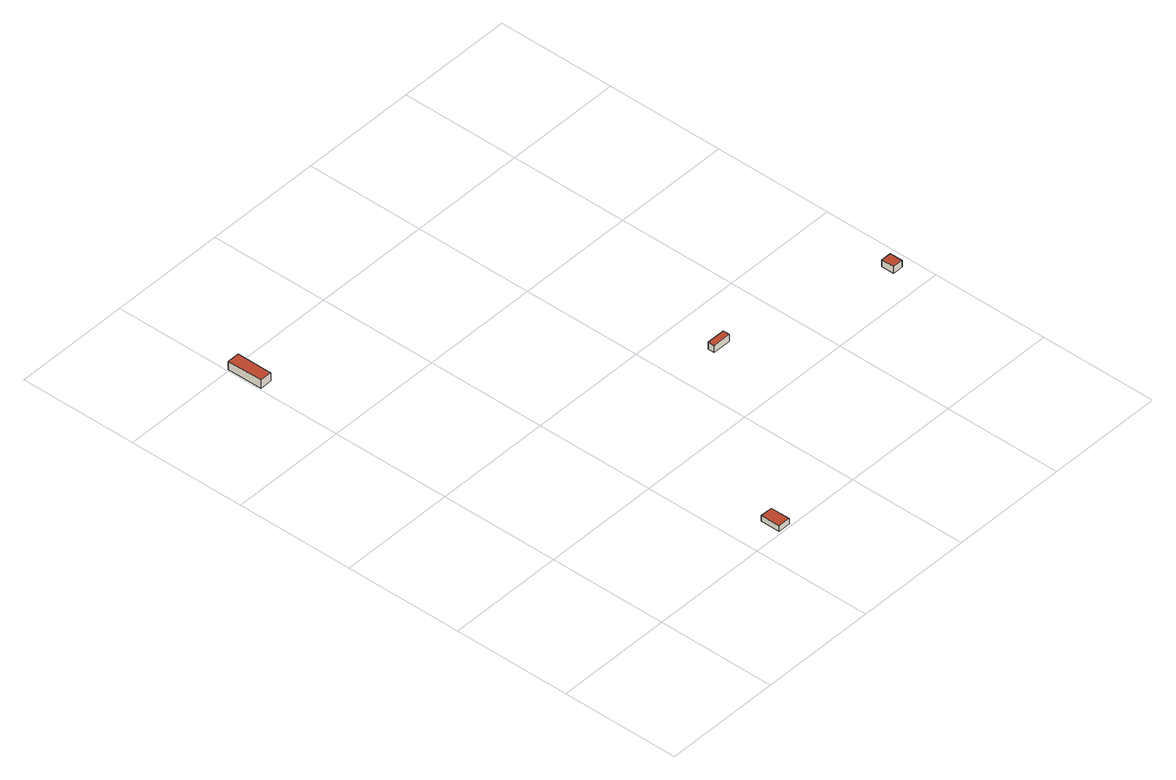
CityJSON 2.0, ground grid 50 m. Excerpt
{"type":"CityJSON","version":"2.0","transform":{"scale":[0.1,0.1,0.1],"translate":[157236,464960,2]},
"CityObjects":{
"building1":{"type":"Building","attributes":{"b3_dak_type":"horizontal","b3_extrusie":"standard","b3_h_dak_50p":6.67,"b3_h_dak_70p":6.69,"b3_h_dak_max":6.74,"b3_h_dak_min":6.62,"b3_h_maaiveld":3,"b3_is_glas_dak":false,"b3_kas_warenhuis":false,"b3_kwaliteitsindicator":true,"b3_mutatie_ahn3_ahn4":false,"b3_mutatie_ahn4_ahn5":false,"b3_n_nok":0,"b3_n_vlakken":1,"b3_opp_buitenmuur":147.78,"b3_opp_dak_plat":76.04,"b3_opp_dak_schuin":0,"b3_opp_grond":76.03,"b3_opp_scheidingsmuur":0,"b3_rmse_lod12":0.034,"b3_rmse_lod13":0.034,"b3_rmse_lod22":0.0185,"b3_t_run":71,"b3_val3dity_lod12":"[]","b3_val3dity_lod13":"[]","b3_val3dity_lod22":"[]","b3_volume_lod12":280.05,"b3_volume_lod13":280.05,"b3_volume_lod22":278.82,"geconstateerd":false,"oorspronkelijkbouwjaar":1991,"status":"Sloopvergunning verleend"},"children":["building1-1"]},
"building1-1":{"type":"BuildingPart","parents":["building1"],"geometry":[{"type":"Solid","lod":"2.2","boundaries":[[[[0,1,2,3]],[[4,5,6,7]],[[7,6,1,0]],[[6,5,2,1]],[[5,4,3,2]],[[4,7,0,3]]]],"semantics":{"surfaces":[{"type":"GroundSurface"},{"type":"RoofSurface"},{"type":"WallSurface"}],"values":[[0,1,2,2,2,2]]}}]},
"building2":{"type":"Building","attributes":{"b3_dak_type":"horizontal","b3_extrusie":"standard","b3_h_dak_50p":5.37,"b3_h_dak_70p":5.4,"b3_h_dak_max":5.43,"b3_h_dak_min":5.24,"b3_h_maaiveld":2.9,"b3_is_glas_dak":false,"b3_kas_warenhuis":false,"b3_kwaliteitsindicator":true,"b3_mutatie_ahn3_ahn4":false,"b3_mutatie_ahn4_ahn5":false,"b3_n_nok":0,"b3_n_vlakken":1,"b3_opp_buitenmuur":65.4,"b3_opp_dak_plat":42.06,"b3_opp_dak_schuin":0,"b3_opp_grond":42.06,"b3_opp_scheidingsmuur":0,"b3_rmse_lod12":0.0723,"b3_rmse_lod13":0.0723,"b3_rmse_lod22":0.0558,"b3_t_run":22,"b3_val3dity_lod12":"[]","b3_val3dity_lod13":"[]","b3_val3dity_lod22":"[]","b3_volume_lod12":105.07,"b3_volume_lod13":105.07,"b3_volume_lod22":103.17,"geconstateerd":false,"oorspronkelijkbouwjaar":1995,"status":"Pand in gebruik"},"children":["building2-1"]},
"building2-1":{"type":"BuildingPart","parents":["building2"],"geometry":[{"type":"Solid","lod":"2.2","boundaries":[[[[8,9,10,11]],[[12,13,14,15]],[[15,14,9,8]],[[14,13,10,9]],[[13,12,11,10]],[[12,15,8,11]]]],"semantics":{"surfaces":[{"type":"GroundSurface"},{"type":"RoofSurface"},{"type":"WallSurface"}],"values":[[0,1,2,2,2,2]]}}]},
"building3":{"type":"Building","attributes":{"b3_dak_type":"horizontal","b3_extrusie":"standard","b3_h_dak_50p":5.61,"b3_h_dak_70p":5.62,"b3_h_dak_max":5.66,"b3_h_dak_min":5.58,"b3_h_maaiveld":2.54,"b3_is_glas_dak":false,"b3_kas_warenhuis":false,"b3_kwaliteitsindicator":true,"b3_mutatie_ahn3_ahn4":false,"b3_mutatie_ahn4_ahn5":false,"b3_n_nok":0,"b3_n_vlakken":1,"b3_opp_buitenmuur":66.24,"b3_opp_dak_plat":23.08,"b3_opp_dak_schuin":0,"b3_opp_grond":23.08,"b3_opp_scheidingsmuur":0,"b3_rmse_lod12":0.0211,"b3_rmse_lod13":0.0211,"b3_rmse_lod22":0.019,"b3_t_run":18,"b3_val3dity_lod12":"[]","b3_val3dity_lod13":"[]","b3_val3dity_lod22":"[]","b3_volume_lod12":71.09,"b3_volume_lod13":71.09,"b3_volume_lod22":70.9,"geconstateerd":false,"oorspronkelijkbouwjaar":1998,"status":"Pand in gebruik"},"children":["building3-1"]},
"building3-1":{"type":"BuildingPart","parents":["building3"],"geometry":[{"type":"Solid","lod":"2.2","boundaries":[[[[16,17,18,19]],[[20,21,22,23]],[[23,22,17,16]],[[22,21,18,17]],[[21,20,19,18]],[[20,23,16,19]]]],"semantics":{"surfaces":[{"type":"GroundSurface"},{"type":"RoofSurface"},{"type":"WallSurface"}],"values":[[0,1,2,2,2,2]]}}]},
"building4":{"type":"Building","attributes":{"b3_dak_type":"horizontal","b3_extrusie":"standard","b3_h_dak_50p":5.58,"b3_h_dak_70p":5.6,"b3_h_dak_max":5.67,"b3_h_dak_min":5.56,"b3_h_maaiveld":2.62,"b3_is_glas_dak":false,"b3_kas_warenhuis":false,"b3_kwaliteitsindicator":true,"b3_mutatie_ahn3_ahn4":false,"b3_mutatie_ahn4_ahn5":false,"b3_n_nok":0,"b3_n_vlakken":1,"b3_opp_buitenmuur":58.4,"b3_opp_dak_plat":23.86,"b3_opp_dak_schuin":0,"b3_opp_grond":23.86,"b3_opp_scheidingsmuur":0,"b3_rmse_lod12":0.146,"b3_rmse_lod13":0.146,"b3_rmse_lod22":0.148,"b3_t_run":18,"b3_val3dity_lod12":"[]","b3_val3dity_lod13":"[]","b3_val3dity_lod22":"[]","b3_volume_lod12":71.12,"b3_volume_lod13":71.12,"b3_volume_lod22":70.95,"geconstateerd":false,"oorspronkelijkbouwjaar":1991,"status":"Pand in gebruik"},"children":["building4-1"]},
"building4-1":{"type":"BuildingPart","parents":["building4"],"geometry":[{"type":"Solid","lod":"2.2","boundaries":[[[[24,25,26,27]],[[28,29,30,31]],[[31,30,25,24]],[[30,29,26,25]],[[29,28,27,26]],[[28,31,24,27]]]],"semantics":{"surfaces":[{"type":"GroundSurface"},{"type":"RoofSurface"},{"type":"WallSurface"}],"values":[[0,1,2,2,2,2]]}}]}
},
"vertices":[
[6,2002,10],[57,2002,10],[57,1851,10],[6,1851,10],[6,1851,47],[57,1851,47],[57,2002,47],[6,2002,47],
[626,92,9],[678,92,9],[678,9,9],[627,10,9],[627,10,34],[678,9,34],[678,92,34],[626,92,34],
[1188,832,5],[1266,832,5],[1266,803,5],[1188,803,5],[1188,803,36],[1266,803,36],[1266,832,36],[1188,832,36],
[1910,613,6],[1910,668,6],[1954,667,6],[1953,613,6],[1953,613,36],[1954,667,36],[1910,668,36],[1910,613,36]
]}
